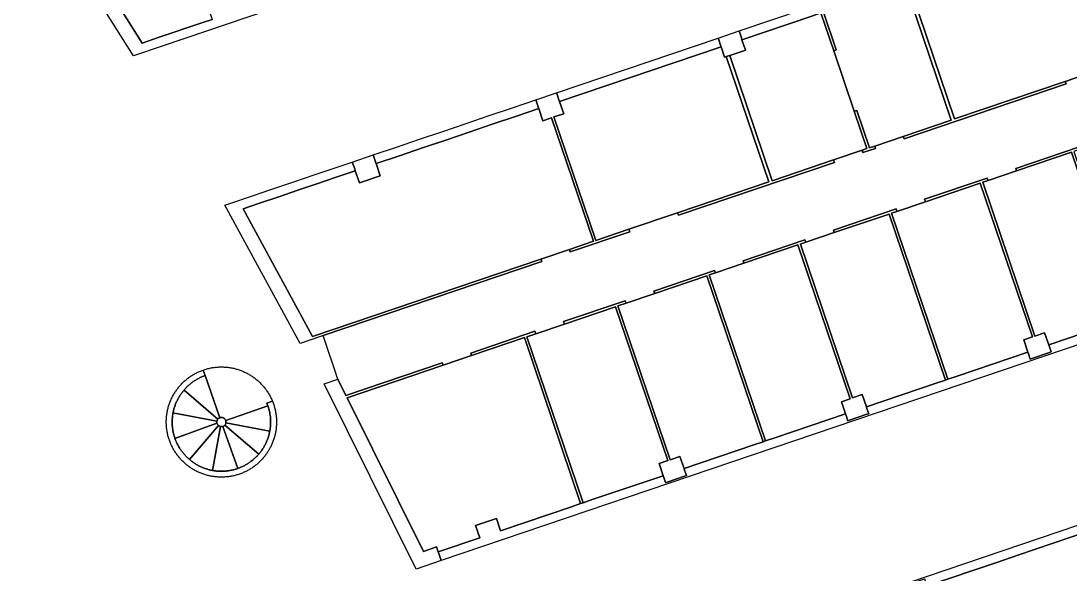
# Model space of a CAD drawing. Header units: inches. Extents: x 717221.7 to 717283.2, y 4251710.6 to 4251775.9.
# Drawn here: x 717235.21 to 717263.76, y 4251724.69 to 4251739.74 of the extents above; entities that cross this region are included whole.
import ezdxf

# ---------------------------------------------------------------- set-up
doc = ezdxf.new("R2010")
doc.units = ezdxf.units.IN
doc.header["$MEASUREMENT"] = 0

msp = doc.modelspace()

# ---------------------------------------------------------------- linework, layer by layer
for points in [[(717262.523, 4251747.014), (717239.084, 4251739.07), (717238.277, 4251738.796), (717235.214, 4251743.65)], [(717236.306, 4251743.429), (717237.083, 4251743.692), (717238.882, 4251744.302), (717240.413, 4251739.784), (717240.162, 4251739.699), (717239.004, 4251739.307), (717238.509, 4251739.139), (717235.901, 4251743.292), (717236.306, 4251743.429)], [(717235.901, 4251743.292), (717238.509, 4251739.139), (717239.004, 4251739.307), (717240.162, 4251739.699), (717240.413, 4251739.784)], [(717264.095, 4251742.373), (717264.208, 4251742.042), (717264.71, 4251742.212), (717265.849, 4251738.85), (717264.957, 4251738.547), (717263.631, 4251738.098), (717260.621, 4251737.078), (717259.466, 4251740.487), (717259.845, 4251740.616), (717259.892, 4251740.632), (717259.796, 4251740.916), (717261.695, 4251741.559), (717262.263, 4251741.752), (717264.095, 4251742.373)], [(717254.833, 4251739.234), (717254.817, 4251739.281), (717254.753, 4251739.471), (717259.147, 4251740.96), (717259.211, 4251740.771), (717259.227, 4251740.723), (717257.3, 4251740.07), (717257.049, 4251739.985), (717257.398, 4251738.957), (717257.331, 4251738.934), (717256.983, 4251739.962), (717256.732, 4251739.877), (717254.833, 4251739.234)], [(717259.227, 4251740.723), (717259.324, 4251740.439), (717259.371, 4251740.455), (717260.527, 4251737.046), (717259.222, 4251736.603), (717258.445, 4251736.34), (717258.301, 4251736.291), (717257.956, 4251737.309), (717257.89, 4251737.286), (717257.331, 4251738.934), (717257.398, 4251738.957), (717257.049, 4251739.985), (717257.3, 4251740.07), (717259.227, 4251740.723)], [(717259.466, 4251740.487), (717260.621, 4251737.078), (717263.631, 4251738.098), (717263.654, 4251738.032), (717259.245, 4251736.537), (717259.222, 4251736.603), (717260.527, 4251737.046), (717259.371, 4251740.455), (717259.466, 4251740.487)], [(717257.331, 4251738.934), (717257.89, 4251737.286), (717258.235, 4251736.269), (717258.105, 4251736.225), (717257.328, 4251735.962), (717255.659, 4251735.396), (717254.503, 4251738.805), (717254.882, 4251738.934), (717254.929, 4251738.95), (717254.833, 4251739.234), (717256.732, 4251739.877), (717256.983, 4251739.962), (717257.331, 4251738.934)], [(717254.265, 4251739.041), (717254.249, 4251739.089), (717254.201, 4251739.231), (717254.184, 4251739.278), (717254.753, 4251739.471), (717254.817, 4251739.281), (717254.833, 4251739.234), (717254.929, 4251738.95), (717254.882, 4251738.934), (717254.503, 4251738.805), (717254.408, 4251738.773), (717254.361, 4251738.757), (717254.265, 4251739.041)], [(717249.87, 4251737.552), (717249.854, 4251737.599), (717249.806, 4251737.741), (717249.79, 4251737.789), (717254.184, 4251739.278), (717254.201, 4251739.231), (717254.249, 4251739.089), (717254.265, 4251739.041), (717252.337, 4251738.388), (717251.769, 4251738.195), (717249.87, 4251737.552)], [(717254.265, 4251739.041), (717254.361, 4251738.757), (717254.408, 4251738.773), (717255.564, 4251735.364), (717253.082, 4251734.523), (717251.756, 4251734.073), (717250.857, 4251733.768), (717249.717, 4251737.13), (717249.983, 4251737.22), (717249.87, 4251737.552), (717251.769, 4251738.195), (717252.337, 4251738.388), (717254.265, 4251739.041)], [(717253.082, 4251734.523), (717255.564, 4251735.364), (717254.408, 4251738.773), (717254.503, 4251738.805), (717255.659, 4251735.396), (717257.328, 4251735.962), (717257.351, 4251735.895), (717253.105, 4251734.456), (717253.082, 4251734.523)], [(717243.435, 4251731.179), (717249.387, 4251733.196), (717249.364, 4251733.262), (717250.141, 4251733.526), (717250.163, 4251733.459), (717251.779, 4251734.007), (717251.756, 4251734.073), (717253.082, 4251734.523), (717253.105, 4251734.456), (717257.351, 4251735.895), (717257.328, 4251735.962), (717258.105, 4251736.225), (717258.127, 4251736.159), (717258.468, 4251736.274), (717258.445, 4251736.34), (717259.222, 4251736.603), (717259.245, 4251736.537), (717263.654, 4251738.032), (717263.631, 4251738.098), (717264.957, 4251738.547)], [(717249.302, 4251737.359), (717249.286, 4251737.407), (717249.222, 4251737.596), (717249.79, 4251737.789), (717249.806, 4251737.741), (717249.854, 4251737.599), (717249.87, 4251737.552), (717249.983, 4251737.22), (717249.717, 4251737.13), (717250.857, 4251733.768), (717251.756, 4251734.073), (717251.779, 4251734.007), (717250.163, 4251733.459), (717250.141, 4251733.526), (717250.791, 4251733.746), (717249.651, 4251737.108), (717249.414, 4251737.028), (717249.302, 4251737.359)], [(717244.879, 4251735.86), (717244.863, 4251735.908), (717244.799, 4251736.097), (717245.431, 4251736.311), (717246.063, 4251736.525), (717246.694, 4251736.739), (717247.326, 4251736.954), (717247.958, 4251737.168), (717248.59, 4251737.382), (717249.222, 4251737.596), (717249.286, 4251737.407), (717249.302, 4251737.359), (717248.67, 4251737.145), (717248.038, 4251736.931), (717247.406, 4251736.717), (717246.775, 4251736.503), (717246.143, 4251736.288), (717245.511, 4251736.074), (717244.879, 4251735.86)], [(717244.311, 4251735.668), (717244.423, 4251735.336), (717244.991, 4251735.529), (717244.879, 4251735.86), (717245.511, 4251736.074), (717246.143, 4251736.288), (717246.775, 4251736.503), (717247.406, 4251736.717), (717248.038, 4251736.931), (717248.67, 4251737.145), (717249.302, 4251737.359), (717249.414, 4251737.028), (717249.651, 4251737.108), (717250.791, 4251733.746), (717250.141, 4251733.526), (717249.364, 4251733.262), (717243.151, 4251731.157), (717241.26, 4251734.634), (717241.706, 4251734.785), (717242.227, 4251734.961), (717242.748, 4251735.138), (717243.269, 4251735.314), (717243.79, 4251735.491), (717244.311, 4251735.668)], [(717258.445, 4251736.34), (717258.468, 4251736.274), (717258.127, 4251736.159), (717258.105, 4251736.225), (717258.235, 4251736.269), (717257.89, 4251737.286), (717257.956, 4251737.309), (717258.301, 4251736.291), (717258.445, 4251736.34)], [(717263.989, 4251736.308), (717262.284, 4251735.73), (717262.307, 4251735.664), (717261.53, 4251735.401), (717261.508, 4251735.467), (717259.803, 4251734.889), (717259.826, 4251734.823), (717259.049, 4251734.56), (717259.026, 4251734.626), (717257.322, 4251734.048), (717257.344, 4251733.982), (717256.568, 4251733.719), (717256.545, 4251733.785), (717254.863, 4251733.215), (717254.886, 4251733.149), (717254.109, 4251732.885), (717254.087, 4251732.952), (717252.436, 4251732.392), (717252.459, 4251732.326), (717251.682, 4251732.063), (717251.659, 4251732.129), (717249.977, 4251731.559), (717250, 4251731.493), (717249.223, 4251731.23), (717249.201, 4251731.296), (717247.453, 4251730.704), (717247.476, 4251730.637), (717246.699, 4251730.374), (717246.676, 4251730.44), (717244.057, 4251729.552), (717243.837, 4251729.995), (717243.435, 4251731.179)], [(717262.307, 4251735.664), (717262.284, 4251735.73), (717263.989, 4251736.308), (717264.012, 4251736.242), (717263.867, 4251736.193), (717265.398, 4251731.675), (717265.332, 4251731.653), (717263.801, 4251736.17), (717262.307, 4251735.664)], [(717244.799, 4251736.097), (717244.863, 4251735.908), (717244.879, 4251735.86), (717244.991, 4251735.529), (717244.423, 4251735.336), (717244.311, 4251735.668), (717244.295, 4251735.715), (717244.231, 4251735.904), (717244.799, 4251736.097)], [(717261.53, 4251735.401), (717262.307, 4251735.664), (717263.801, 4251736.17), (717265.332, 4251731.653), (717265.081, 4251731.568), (717263.182, 4251730.924), (717263.07, 4251731.256), (717262.805, 4251731.166), (717261.386, 4251735.352), (717261.53, 4251735.401)], [(717244.231, 4251735.904), (717244.295, 4251735.715), (717244.311, 4251735.668), (717243.79, 4251735.491), (717243.269, 4251735.314), (717242.748, 4251735.138), (717242.227, 4251734.961), (717241.706, 4251734.785), (717241.26, 4251734.634), (717243.151, 4251731.157), (717249.364, 4251733.262), (717249.387, 4251733.196), (717243.435, 4251731.179), (717243.369, 4251731.157), (717242.81, 4251730.967), (717240.764, 4251734.73), (717241.626, 4251735.022), (717241.642, 4251735.027), (717242.147, 4251735.198), (717242.668, 4251735.375), (717243.189, 4251735.551), (717243.71, 4251735.728), (717244.231, 4251735.904)], [(717262.614, 4251730.732), (717262.502, 4251731.063), (717262.738, 4251731.143), (717261.32, 4251735.329), (717259.826, 4251734.823), (717259.803, 4251734.889), (717261.508, 4251735.467), (717261.53, 4251735.401), (717261.386, 4251735.352), (717262.805, 4251731.166), (717263.07, 4251731.256), (717263.182, 4251730.924), (717263.198, 4251730.877), (717263.246, 4251730.735), (717263.199, 4251730.719), (717262.725, 4251730.558), (717262.678, 4251730.542), (717262.63, 4251730.684), (717262.614, 4251730.732)], [(717259.049, 4251734.56), (717259.826, 4251734.823), (717261.32, 4251735.329), (717262.738, 4251731.143), (717262.502, 4251731.063), (717262.614, 4251730.732), (717260.687, 4251730.078), (717260.436, 4251729.993), (717258.904, 4251734.511), (717259.049, 4251734.56)], [(717257.344, 4251733.982), (717257.322, 4251734.048), (717259.026, 4251734.626), (717259.049, 4251734.56), (717258.904, 4251734.511), (717260.436, 4251729.993), (717260.369, 4251729.971), (717258.838, 4251734.488), (717257.344, 4251733.982)], [(717256.568, 4251733.719), (717257.344, 4251733.982), (717258.838, 4251734.488), (717260.369, 4251729.971), (717260.118, 4251729.886), (717258.219, 4251729.242), (717258.107, 4251729.574), (717257.842, 4251729.484), (717256.423, 4251733.67), (717256.568, 4251733.719)], [(717257.651, 4251729.05), (717257.539, 4251729.381), (717257.776, 4251729.461), (717256.357, 4251733.647), (717254.886, 4251733.149), (717254.863, 4251733.215), (717256.545, 4251733.785), (717256.568, 4251733.719), (717256.423, 4251733.67), (717257.842, 4251729.484), (717258.107, 4251729.574), (717258.219, 4251729.242), (717258.235, 4251729.195), (717258.284, 4251729.053), (717258.236, 4251729.037), (717257.763, 4251728.876), (717257.715, 4251728.86), (717257.667, 4251729.002), (717257.651, 4251729.05)], [(717254.109, 4251732.885), (717254.886, 4251733.149), (717256.357, 4251733.647), (717257.776, 4251729.461), (717257.539, 4251729.381), (717257.651, 4251729.05), (717255.724, 4251728.396), (717255.473, 4251728.311), (717253.942, 4251732.829), (717254.109, 4251732.885)], [(717252.459, 4251732.326), (717252.436, 4251732.392), (717254.087, 4251732.952), (717254.109, 4251732.885), (717253.942, 4251732.829), (717255.473, 4251728.311), (717255.407, 4251728.289), (717253.875, 4251732.806), (717252.459, 4251732.326)], [(717251.682, 4251732.063), (717252.459, 4251732.326), (717253.875, 4251732.806), (717255.407, 4251728.289), (717255.156, 4251728.204), (717253.257, 4251727.56), (717253.144, 4251727.892), (717252.879, 4251727.802), (717251.46, 4251731.988), (717251.682, 4251732.063)], [(717267.562, 4251732.145), (717246.65, 4251725.057)], [(717251.682, 4251732.063), (717251.46, 4251731.988), (717252.879, 4251727.802), (717253.144, 4251727.892), (717253.257, 4251727.56), (717253.273, 4251727.513), (717253.321, 4251727.371), (717253.274, 4251727.355), (717252.8, 4251727.194), (717252.753, 4251727.178), (717252.705, 4251727.32), (717252.688, 4251727.367), (717252.576, 4251727.699), (717252.813, 4251727.779), (717251.394, 4251731.965), (717250, 4251731.493), (717249.977, 4251731.559), (717251.659, 4251732.129), (717251.682, 4251732.063)], [(717249.223, 4251731.23), (717250, 4251731.493), (717251.394, 4251731.965), (717252.813, 4251727.779), (717252.576, 4251727.699), (717252.688, 4251727.367), (717250.761, 4251726.714), (717250.51, 4251726.629), (717248.979, 4251731.147), (717249.223, 4251731.23)], [(717246.65, 4251725.057), (717246.586, 4251725.246), (717246.57, 4251725.294), (717247.697, 4251725.676), (717247.585, 4251726.007), (717248.153, 4251726.2), (717248.266, 4251725.868), (717250.193, 4251726.522), (717250.444, 4251726.607), (717250.51, 4251726.629), (717250.761, 4251726.714), (717252.688, 4251727.367), (717252.705, 4251727.32), (717252.753, 4251727.178), (717252.8, 4251727.194), (717253.274, 4251727.355), (717253.321, 4251727.371), (717253.273, 4251727.513), (717253.257, 4251727.56), (717255.156, 4251728.204), (717255.407, 4251728.289), (717255.473, 4251728.311), (717255.724, 4251728.396), (717257.651, 4251729.05), (717257.667, 4251729.002), (717257.715, 4251728.86), (717257.763, 4251728.876), (717258.236, 4251729.037), (717258.284, 4251729.053), (717258.235, 4251729.195), (717258.219, 4251729.242), (717260.118, 4251729.886), (717260.369, 4251729.971), (717260.436, 4251729.993), (717260.687, 4251730.078), (717262.614, 4251730.732), (717262.63, 4251730.684), (717262.678, 4251730.542), (717262.725, 4251730.558), (717263.199, 4251730.719), (717263.246, 4251730.735), (717263.198, 4251730.877), (717263.182, 4251730.924), (717265.081, 4251731.568)], [(717247.476, 4251730.637), (717247.453, 4251730.704), (717249.201, 4251731.296), (717249.223, 4251731.23), (717248.979, 4251731.147), (717250.51, 4251726.629), (717250.444, 4251726.607), (717248.913, 4251731.124), (717247.476, 4251730.637)], [(717246.699, 4251730.374), (717247.476, 4251730.637), (717248.913, 4251731.124), (717250.444, 4251726.607), (717250.193, 4251726.522), (717248.266, 4251725.868), (717248.153, 4251726.2), (717247.585, 4251726.007), (717247.697, 4251725.676), (717246.57, 4251725.294), (717246.525, 4251725.426), (717246.166, 4251725.305), (717244.088, 4251729.489), (717246.699, 4251730.374)], [(717240.172, 4251730.242), (717240.201, 4251730.252), (717240.226, 4251730.26), (717240.251, 4251730.267), (717240.276, 4251730.274), (717240.301, 4251730.281), (717240.327, 4251730.287), (717240.352, 4251730.293), (717240.378, 4251730.298), (717240.404, 4251730.303), (717240.429, 4251730.307), (717240.455, 4251730.311), (717240.481, 4251730.315), (717240.507, 4251730.318), (717240.533, 4251730.32), (717240.559, 4251730.322), (717240.586, 4251730.324), (717240.612, 4251730.325), (717240.638, 4251730.326), (717240.664, 4251730.326), (717240.69, 4251730.326), (717240.716, 4251730.326), (717240.743, 4251730.324), (717240.769, 4251730.323), (717240.795, 4251730.321), (717240.821, 4251730.319), (717240.847, 4251730.316), (717240.873, 4251730.312), (717240.899, 4251730.308), (717240.925, 4251730.304), (717240.95, 4251730.3), (717240.976, 4251730.294), (717241.002, 4251730.289), (717241.027, 4251730.283), (717241.052, 4251730.276), (717241.078, 4251730.269), (717241.103, 4251730.262), (717241.128, 4251730.254), (717241.153, 4251730.246), (717241.177, 4251730.237), (717241.202, 4251730.228), (717241.226, 4251730.219), (717241.25, 4251730.209), (717241.274, 4251730.198), (717241.298, 4251730.188), (717241.322, 4251730.176), (717241.345, 4251730.165), (717241.369, 4251730.153), (717241.392, 4251730.14), (717241.415, 4251730.127), (717241.437, 4251730.114), (717241.46, 4251730.101), (717241.482, 4251730.087), (717241.504, 4251730.072), (717241.525, 4251730.057), (717241.547, 4251730.042), (717241.568, 4251730.027), (717241.588, 4251730.011), (717241.609, 4251729.995), (717241.629, 4251729.978), (717241.649, 4251729.961), (717241.669, 4251729.944), (717241.688, 4251729.926), (717241.707, 4251729.908), (717241.726, 4251729.89), (717241.744, 4251729.871), (717241.762, 4251729.852), (717241.78, 4251729.833), (717241.798, 4251729.814), (717241.815, 4251729.794), (717241.831, 4251729.774), (717241.848, 4251729.753), (717241.864, 4251729.732), (717241.879, 4251729.711), (717241.895, 4251729.69), (717241.909, 4251729.669), (717241.924, 4251729.647), (717241.938, 4251729.625), (717241.952, 4251729.603), (717241.965, 4251729.58), (717241.978, 4251729.557), (717241.991, 4251729.534), (717242.003, 4251729.511), (717242.015, 4251729.488), (717242.026, 4251729.464), (717242.037, 4251729.44), (717242.047, 4251729.416), (717242.057, 4251729.392), (717241.906, 4251729.341), (717241.916, 4251729.315), (717241.924, 4251729.293), (717241.932, 4251729.271), (717240.786, 4251728.868), (717240.782, 4251728.879), (717240.777, 4251728.888), (717240.771, 4251728.897), (717240.764, 4251728.906), (717240.757, 4251728.914), (717240.749, 4251728.922), (717240.74, 4251728.928), (717240.731, 4251728.934), (717240.722, 4251728.939), (717240.712, 4251728.944), (717240.701, 4251728.947), (717240.691, 4251728.949), (717240.68, 4251728.951), (717240.669, 4251728.951), (717240.658, 4251728.951), (717240.647, 4251728.949), (717240.637, 4251728.947), (717240.627, 4251728.944), (717240.223, 4251730.09), (717240.172, 4251730.242)], [(717246.699, 4251730.374), (717244.088, 4251729.489), (717246.166, 4251725.305), (717246.525, 4251725.426), (717246.57, 4251725.294), (717246.586, 4251725.246), (717246.65, 4251725.057), (717245.969, 4251724.826), (717243.464, 4251729.869), (717243.837, 4251729.995), (717244.057, 4251729.552), (717246.676, 4251730.44), (717246.699, 4251730.374)], [(717242.057, 4251729.392), (717242.075, 4251729.347), (717242.084, 4251729.323), (717242.092, 4251729.298), (717242.1, 4251729.273), (717242.108, 4251729.248), (717242.115, 4251729.223), (717242.122, 4251729.198), (717242.128, 4251729.172), (717242.134, 4251729.147), (717242.139, 4251729.121), (717242.144, 4251729.095), (717242.148, 4251729.07), (717242.152, 4251729.044), (717242.156, 4251729.018), (717242.159, 4251728.992), (717242.162, 4251728.966), (717242.164, 4251728.94), (717242.166, 4251728.913), (717242.167, 4251728.887), (717242.168, 4251728.861), (717242.168, 4251728.835), (717242.168, 4251728.809), (717242.168, 4251728.783), (717242.167, 4251728.756), (717242.165, 4251728.73), (717242.163, 4251728.704), (717242.161, 4251728.678), (717242.158, 4251728.652), (717242.155, 4251728.626), (717242.151, 4251728.6), (717242.147, 4251728.574), (717242.142, 4251728.549), (717242.137, 4251728.523), (717242.132, 4251728.497), (717242.126, 4251728.472), (717242.119, 4251728.446), (717242.113, 4251728.421), (717242.105, 4251728.396), (717242.098, 4251728.371), (717242.089, 4251728.346), (717242.081, 4251728.321), (717242.072, 4251728.297), (717242.062, 4251728.272), (717242.052, 4251728.248), (717242.042, 4251728.224), (717242.031, 4251728.2), (717242.02, 4251728.177), (717242.009, 4251728.153), (717241.997, 4251728.13), (717241.984, 4251728.107), (717241.972, 4251728.084), (717241.958, 4251728.061), (717241.945, 4251728.039), (717241.931, 4251728.017), (717241.917, 4251727.995), (717241.902, 4251727.973), (717241.887, 4251727.952), (717241.871, 4251727.931), (717241.856, 4251727.91), (717241.839, 4251727.889), (717241.823, 4251727.869), (717241.806, 4251727.849), (717241.789, 4251727.829), (717241.771, 4251727.81), (717241.753, 4251727.791), (717241.735, 4251727.772), (717241.716, 4251727.753), (717241.698, 4251727.735), (717241.678, 4251727.717), (717241.659, 4251727.7), (717241.639, 4251727.683), (717241.619, 4251727.666), (717241.599, 4251727.65), (717241.578, 4251727.634), (717241.557, 4251727.618), (717241.536, 4251727.603), (717241.514, 4251727.588), (717241.493, 4251727.573), (717241.471, 4251727.559), (717241.448, 4251727.545), (717241.426, 4251727.532), (717241.403, 4251727.519), (717241.38, 4251727.506), (717241.357, 4251727.494), (717241.334, 4251727.482), (717241.31, 4251727.471), (717241.286, 4251727.46), (717241.262, 4251727.449), (717241.238, 4251727.439), (717241.214, 4251727.429), (717241.189, 4251727.42), (717241.165, 4251727.411), (717241.14, 4251727.402), (717241.115, 4251727.394), (717241.09, 4251727.387), (717241.065, 4251727.38), (717241.04, 4251727.373), (717241.014, 4251727.367), (717240.989, 4251727.361), (717240.963, 4251727.356), (717240.937, 4251727.351), (717240.912, 4251727.346), (717240.886, 4251727.342), (717240.86, 4251727.339), (717240.834, 4251727.335), (717240.808, 4251727.333), (717240.782, 4251727.331), (717240.755, 4251727.329), (717240.729, 4251727.328), (717240.703, 4251727.327), (717240.677, 4251727.326), (717240.651, 4251727.326), (717240.625, 4251727.327), (717240.598, 4251727.328), (717240.572, 4251727.329), (717240.546, 4251727.331), (717240.52, 4251727.334), (717240.494, 4251727.336), (717240.468, 4251727.34), (717240.442, 4251727.343), (717240.416, 4251727.348), (717240.391, 4251727.352), (717240.365, 4251727.357), (717240.339, 4251727.363), (717240.314, 4251727.369), (717240.288, 4251727.375), (717240.263, 4251727.382), (717240.238, 4251727.389), (717240.213, 4251727.397), (717240.188, 4251727.405), (717240.163, 4251727.414), (717240.139, 4251727.423), (717240.114, 4251727.432), (717240.09, 4251727.442), (717240.066, 4251727.452), (717240.042, 4251727.463), (717240.019, 4251727.474), (717239.995, 4251727.486), (717239.972, 4251727.498), (717239.949, 4251727.51), (717239.926, 4251727.523), (717239.903, 4251727.536), (717239.881, 4251727.55), (717239.859, 4251727.564), (717239.837, 4251727.578), (717239.815, 4251727.593), (717239.794, 4251727.608), (717239.773, 4251727.623), (717239.752, 4251727.639), (717239.731, 4251727.655), (717239.711, 4251727.672), (717239.691, 4251727.689), (717239.671, 4251727.706), (717239.652, 4251727.723), (717239.633, 4251727.741), (717239.614, 4251727.76), (717239.595, 4251727.778), (717239.577, 4251727.797), (717239.559, 4251727.816), (717239.542, 4251727.836), (717239.525, 4251727.855), (717239.508, 4251727.876), (717239.492, 4251727.896), (717239.476, 4251727.917), (717239.46, 4251727.938), (717239.445, 4251727.959), (717239.43, 4251727.98), (717239.415, 4251728.002), (717239.401, 4251728.024), (717239.387, 4251728.046), (717239.374, 4251728.069), (717239.361, 4251728.092), (717239.348, 4251728.114), (717239.336, 4251728.138), (717239.324, 4251728.161), (717239.313, 4251728.185), (717239.302, 4251728.208), (717239.291, 4251728.232), (717239.281, 4251728.256), (717239.271, 4251728.281), (717239.262, 4251728.305), (717239.253, 4251728.33), (717239.244, 4251728.355), (717239.236, 4251728.379), (717239.229, 4251728.405), (717239.222, 4251728.43), (717239.215, 4251728.455), (717239.209, 4251728.48), (717239.203, 4251728.506), (717239.198, 4251728.532), (717239.193, 4251728.557), (717239.188, 4251728.583), (717239.184, 4251728.609), (717239.181, 4251728.635), (717239.177, 4251728.661), (717239.175, 4251728.687), (717239.173, 4251728.713), (717239.171, 4251728.739), (717239.17, 4251728.765), (717239.169, 4251728.791), (717239.168, 4251728.818), (717239.168, 4251728.844), (717239.169, 4251728.87), (717239.17, 4251728.896), (717239.171, 4251728.922), (717239.173, 4251728.948), (717239.176, 4251728.974), (717239.178, 4251729), (717239.182, 4251729.026), (717239.185, 4251729.052), (717239.19, 4251729.078), (717239.194, 4251729.104), (717239.199, 4251729.13), (717239.205, 4251729.155), (717239.211, 4251729.181), (717239.217, 4251729.206), (717239.224, 4251729.231), (717239.231, 4251729.257), (717239.239, 4251729.282), (717239.247, 4251729.306), (717239.256, 4251729.331), (717239.265, 4251729.356), (717239.274, 4251729.38), (717239.284, 4251729.404), (717239.294, 4251729.428), (717239.305, 4251729.452), (717239.316, 4251729.476), (717239.328, 4251729.5), (717239.34, 4251729.523), (717239.352, 4251729.546), (717239.365, 4251729.569), (717239.378, 4251729.591), (717239.392, 4251729.614), (717239.406, 4251729.636), (717239.42, 4251729.658), (717239.435, 4251729.68), (717239.45, 4251729.701), (717239.465, 4251729.722), (717239.481, 4251729.743), (717239.497, 4251729.764), (717239.514, 4251729.784), (717239.531, 4251729.804), (717239.548, 4251729.824), (717239.565, 4251729.843), (717239.583, 4251729.862), (717239.602, 4251729.881), (717239.62, 4251729.899), (717239.639, 4251729.917), (717239.658, 4251729.935), (717239.678, 4251729.953), (717239.697, 4251729.97), (717239.718, 4251729.987), (717239.738, 4251730.003), (717239.759, 4251730.019), (717239.78, 4251730.035), (717239.801, 4251730.05), (717239.822, 4251730.065), (717239.844, 4251730.08), (717239.866, 4251730.094), (717239.888, 4251730.108), (717239.911, 4251730.121), (717239.933, 4251730.134), (717239.956, 4251730.147), (717239.98, 4251730.159), (717240.003, 4251730.171), (717240.027, 4251730.182), (717240.05, 4251730.193), (717240.074, 4251730.204), (717240.098, 4251730.214), (717240.123, 4251730.224), (717240.147, 4251730.233), (717240.172, 4251730.242), (717240.223, 4251730.09), (717240.201, 4251730.082), (717240.179, 4251730.074), (717240.158, 4251730.065), (717240.136, 4251730.056), (717240.115, 4251730.047), (717240.093, 4251730.037), (717240.072, 4251730.027), (717240.052, 4251730.016), (717240.031, 4251730.005), (717240.01, 4251729.994), (717239.99, 4251729.982), (717239.97, 4251729.97), (717239.95, 4251729.958), (717239.931, 4251729.945), (717239.911, 4251729.932), (717239.892, 4251729.919), (717239.873, 4251729.905), (717239.854, 4251729.891), (717239.836, 4251729.876), (717239.818, 4251729.862), (717239.8, 4251729.847), (717239.782, 4251729.831), (717239.765, 4251729.816), (717239.748, 4251729.8), (717239.731, 4251729.784), (717239.714, 4251729.767), (717239.698, 4251729.75), (717239.682, 4251729.733), (717239.666, 4251729.716), (717239.651, 4251729.698), (717239.636, 4251729.68), (717239.621, 4251729.662), (717239.607, 4251729.644), (717239.592, 4251729.625), (717239.579, 4251729.606), (717239.565, 4251729.587), (717239.552, 4251729.568), (717239.539, 4251729.548), (717239.527, 4251729.528), (717239.515, 4251729.508), (717239.503, 4251729.488), (717239.492, 4251729.468), (717239.481, 4251729.447), (717239.47, 4251729.426), (717239.46, 4251729.405), (717239.45, 4251729.384), (717239.44, 4251729.363), (717239.431, 4251729.341), (717239.422, 4251729.319), (717239.414, 4251729.298), (717239.406, 4251729.276), (717239.398, 4251729.254), (717239.391, 4251729.231), (717239.384, 4251729.209), (717239.378, 4251729.187), (717239.372, 4251729.164), (717239.366, 4251729.141), (717239.361, 4251729.119), (717239.356, 4251729.096), (717239.351, 4251729.073), (717239.347, 4251729.05), (717239.343, 4251729.027), (717239.34, 4251729.003), (717239.337, 4251728.98), (717239.335, 4251728.957), (717239.333, 4251728.934), (717239.331, 4251728.91), (717239.33, 4251728.887), (717239.329, 4251728.864), (717239.328, 4251728.84), (717239.328, 4251728.817), (717239.329, 4251728.793), (717239.329, 4251728.77), (717239.331, 4251728.747), (717239.332, 4251728.723), (717239.334, 4251728.7), (717239.337, 4251728.677), (717239.339, 4251728.654), (717239.343, 4251728.63), (717239.346, 4251728.607), (717239.35, 4251728.584), (717239.355, 4251728.561), (717239.36, 4251728.538), (717239.365, 4251728.516), (717239.37, 4251728.493), (717239.376, 4251728.47), (717239.383, 4251728.448), (717239.39, 4251728.425), (717239.397, 4251728.403), (717239.404, 4251728.381), (717239.412, 4251728.359), (717239.421, 4251728.337), (717239.429, 4251728.316), (717239.439, 4251728.294), (717239.448, 4251728.273), (717239.458, 4251728.251), (717239.468, 4251728.23), (717239.479, 4251728.21), (717239.49, 4251728.189), (717239.501, 4251728.168), (717239.513, 4251728.148), (717239.525, 4251728.128), (717239.537, 4251728.108), (717239.55, 4251728.089), (717239.563, 4251728.069), (717239.576, 4251728.05), (717239.59, 4251728.031), (717239.604, 4251728.012), (717239.618, 4251727.994), (717239.633, 4251727.976), (717239.648, 4251727.958), (717239.663, 4251727.94), (717239.679, 4251727.923), (717239.695, 4251727.906), (717239.711, 4251727.889), (717239.727, 4251727.872), (717239.744, 4251727.856), (717239.761, 4251727.84), (717239.779, 4251727.824), (717239.796, 4251727.809), (717239.814, 4251727.794), (717239.832, 4251727.779), (717239.851, 4251727.765), (717239.869, 4251727.75), (717239.888, 4251727.737), (717239.907, 4251727.723), (717239.927, 4251727.71), (717239.946, 4251727.697), (717239.966, 4251727.685), (717239.986, 4251727.673), (717240.006, 4251727.661), (717240.027, 4251727.65), (717240.048, 4251727.639), (717240.068, 4251727.628), (717240.089, 4251727.618), (717240.111, 4251727.608), (717240.132, 4251727.598), (717240.153, 4251727.589), (717240.175, 4251727.58), (717240.197, 4251727.572), (717240.219, 4251727.564), (717240.241, 4251727.556), (717240.263, 4251727.549), (717240.286, 4251727.542), (717240.308, 4251727.536), (717240.331, 4251727.53), (717240.353, 4251727.524), (717240.376, 4251727.519), (717240.399, 4251727.514), (717240.422, 4251727.509), (717240.445, 4251727.505), (717240.468, 4251727.501), (717240.491, 4251727.498), (717240.514, 4251727.495), (717240.538, 4251727.493), (717240.561, 4251727.491), (717240.584, 4251727.489), (717240.608, 4251727.488), (717240.631, 4251727.487), (717240.654, 4251727.486), (717240.678, 4251727.486), (717240.701, 4251727.487), (717240.724, 4251727.487), (717240.748, 4251727.489), (717240.771, 4251727.49), (717240.794, 4251727.492), (717240.818, 4251727.495), (717240.841, 4251727.497), (717240.864, 4251727.501), (717240.887, 4251727.504), (717240.91, 4251727.508), (717240.933, 4251727.513), (717240.956, 4251727.518), (717240.979, 4251727.523), (717241.002, 4251727.528), (717241.024, 4251727.534), (717241.047, 4251727.541), (717241.069, 4251727.548), (717241.091, 4251727.555), (717241.113, 4251727.562), (717241.135, 4251727.57), (717241.157, 4251727.579), (717241.179, 4251727.587), (717241.201, 4251727.597), (717241.222, 4251727.606), (717241.243, 4251727.616), (717241.264, 4251727.626), (717241.285, 4251727.637), (717241.306, 4251727.648), (717241.326, 4251727.659), (717241.346, 4251727.671), (717241.367, 4251727.683), (717241.386, 4251727.695), (717241.406, 4251727.708), (717241.425, 4251727.721), (717241.445, 4251727.734), (717241.464, 4251727.748), (717241.482, 4251727.762), (717241.501, 4251727.776), (717241.519, 4251727.791), (717241.537, 4251727.806), (717241.555, 4251727.821), (717241.572, 4251727.837), (717241.589, 4251727.853), (717241.606, 4251727.869), (717241.622, 4251727.885), (717241.639, 4251727.902), (717241.655, 4251727.919), (717241.67, 4251727.937), (717241.686, 4251727.954), (717241.701, 4251727.972), (717241.716, 4251727.99), (717241.73, 4251728.009), (717241.744, 4251728.027), (717241.758, 4251728.046), (717241.771, 4251728.065), (717241.784, 4251728.085), (717241.797, 4251728.104), (717241.81, 4251728.124), (717241.822, 4251728.144), (717241.833, 4251728.164), (717241.845, 4251728.185), (717241.856, 4251728.206), (717241.866, 4251728.226), (717241.877, 4251728.247), (717241.887, 4251728.269), (717241.896, 4251728.29), (717241.905, 4251728.311), (717241.914, 4251728.333), (717241.923, 4251728.355), (717241.931, 4251728.377), (717241.938, 4251728.399), (717241.946, 4251728.421), (717241.952, 4251728.444), (717241.959, 4251728.466), (717241.965, 4251728.489), (717241.971, 4251728.511), (717241.976, 4251728.534), (717241.981, 4251728.557), (717241.985, 4251728.58), (717241.99, 4251728.603), (717241.993, 4251728.626), (717241.997, 4251728.649), (717241.999, 4251728.672), (717242.002, 4251728.696), (717242.004, 4251728.719), (717242.006, 4251728.742), (717242.007, 4251728.766), (717242.008, 4251728.789), (717242.008, 4251728.812), (717242.008, 4251728.836), (717242.008, 4251728.859), (717242.007, 4251728.883), (717242.006, 4251728.906), (717242.004, 4251728.929), (717242.002, 4251728.952), (717242, 4251728.976), (717241.997, 4251728.999), (717241.994, 4251729.022), (717241.99, 4251729.045), (717241.986, 4251729.068), (717241.982, 4251729.091), (717241.977, 4251729.114), (717241.972, 4251729.137), (717241.966, 4251729.16), (717241.96, 4251729.182), (717241.954, 4251729.205), (717241.947, 4251729.227), (717241.94, 4251729.249), (717241.932, 4251729.271), (717241.924, 4251729.293), (717241.916, 4251729.315), (717241.906, 4251729.341), (717242.057, 4251729.392)], [(717240.223, 4251730.09), (717240.627, 4251728.944), (717240.616, 4251728.94), (717240.606, 4251728.935), (717240.597, 4251728.929), (717240.588, 4251728.922), (717240.58, 4251728.915), (717240.573, 4251728.908), (717239.651, 4251729.698), (717239.666, 4251729.716), (717239.682, 4251729.733), (717239.698, 4251729.75), (717239.714, 4251729.767), (717239.731, 4251729.784), (717239.748, 4251729.8), (717239.765, 4251729.816), (717239.782, 4251729.831), (717239.8, 4251729.847), (717239.818, 4251729.862), (717239.836, 4251729.876), (717239.854, 4251729.891), (717239.873, 4251729.905), (717239.892, 4251729.919), (717239.911, 4251729.932), (717239.931, 4251729.945), (717239.95, 4251729.958), (717239.97, 4251729.97), (717239.99, 4251729.982), (717240.01, 4251729.994), (717240.031, 4251730.005), (717240.052, 4251730.016), (717240.072, 4251730.027), (717240.093, 4251730.037), (717240.115, 4251730.047), (717240.136, 4251730.056), (717240.158, 4251730.065), (717240.179, 4251730.074), (717240.201, 4251730.082), (717240.223, 4251730.09)], [(717239.651, 4251729.698), (717240.573, 4251728.908), (717240.566, 4251728.898), (717240.56, 4251728.889), (717240.555, 4251728.88), (717240.551, 4251728.87), (717240.548, 4251728.859), (717240.545, 4251728.849), (717239.351, 4251729.073), (717239.356, 4251729.096), (717239.361, 4251729.119), (717239.366, 4251729.141), (717239.372, 4251729.164), (717239.378, 4251729.187), (717239.384, 4251729.209), (717239.391, 4251729.231), (717239.398, 4251729.254), (717239.406, 4251729.276), (717239.414, 4251729.298), (717239.422, 4251729.319), (717239.431, 4251729.341), (717239.44, 4251729.363), (717239.45, 4251729.384), (717239.46, 4251729.405), (717239.47, 4251729.426), (717239.481, 4251729.447), (717239.492, 4251729.468), (717239.503, 4251729.488), (717239.515, 4251729.508), (717239.527, 4251729.528), (717239.539, 4251729.548), (717239.552, 4251729.568), (717239.565, 4251729.587), (717239.579, 4251729.606), (717239.592, 4251729.625), (717239.607, 4251729.644), (717239.621, 4251729.662), (717239.636, 4251729.68), (717239.651, 4251729.698)], [(717240.786, 4251728.868), (717241.932, 4251729.271), (717241.94, 4251729.249), (717241.947, 4251729.227), (717241.954, 4251729.205), (717241.96, 4251729.182), (717241.966, 4251729.16), (717241.972, 4251729.137), (717241.977, 4251729.114), (717241.982, 4251729.091), (717241.986, 4251729.068), (717241.99, 4251729.045), (717241.994, 4251729.022), (717241.997, 4251728.999), (717242, 4251728.976), (717242.002, 4251728.952), (717242.004, 4251728.929), (717242.006, 4251728.906), (717242.007, 4251728.883), (717242.008, 4251728.859), (717242.008, 4251728.836), (717242.008, 4251728.812), (717242.008, 4251728.789), (717242.007, 4251728.766), (717242.006, 4251728.742), (717242.004, 4251728.719), (717242.002, 4251728.696), (717241.999, 4251728.672), (717241.997, 4251728.649), (717241.993, 4251728.626), (717241.99, 4251728.603), (717241.985, 4251728.58), (717240.791, 4251728.804), (717240.793, 4251728.815), (717240.793, 4251728.826), (717240.793, 4251728.837), (717240.791, 4251728.847), (717240.789, 4251728.858), (717240.786, 4251728.868)], [(717239.351, 4251729.073), (717240.545, 4251728.849), (717240.544, 4251728.838), (717240.543, 4251728.827), (717240.544, 4251728.816), (717240.545, 4251728.805), (717240.547, 4251728.795), (717239.404, 4251728.381), (717239.397, 4251728.403), (717239.39, 4251728.425), (717239.383, 4251728.448), (717239.376, 4251728.47), (717239.37, 4251728.493), (717239.365, 4251728.516), (717239.36, 4251728.538), (717239.355, 4251728.561), (717239.35, 4251728.584), (717239.346, 4251728.607), (717239.343, 4251728.63), (717239.339, 4251728.654), (717239.337, 4251728.677), (717239.334, 4251728.7), (717239.332, 4251728.723), (717239.331, 4251728.747), (717239.329, 4251728.77), (717239.329, 4251728.793), (717239.328, 4251728.817), (717239.328, 4251728.84), (717239.329, 4251728.864), (717239.33, 4251728.887), (717239.331, 4251728.91), (717239.333, 4251728.934), (717239.335, 4251728.957), (717239.337, 4251728.98), (717239.34, 4251729.003), (717239.343, 4251729.027), (717239.347, 4251729.05), (717239.351, 4251729.073)], [(717240.627, 4251728.944), (717240.637, 4251728.947), (717240.647, 4251728.949), (717240.658, 4251728.951), (717240.669, 4251728.951), (717240.68, 4251728.951), (717240.691, 4251728.949), (717240.701, 4251728.947), (717240.712, 4251728.944), (717240.722, 4251728.939), (717240.731, 4251728.934), (717240.74, 4251728.928), (717240.749, 4251728.922), (717240.757, 4251728.914), (717240.764, 4251728.906), (717240.771, 4251728.897), (717240.777, 4251728.888), (717240.782, 4251728.879), (717240.786, 4251728.868), (717240.789, 4251728.858), (717240.791, 4251728.847), (717240.793, 4251728.837), (717240.793, 4251728.826), (717240.793, 4251728.815), (717240.791, 4251728.804), (717240.789, 4251728.793), (717240.786, 4251728.783), (717240.781, 4251728.773), (717240.776, 4251728.763), (717240.77, 4251728.754), (717240.764, 4251728.745), (717240.756, 4251728.737), (717240.748, 4251728.73), (717240.739, 4251728.724), (717240.73, 4251728.718), (717240.721, 4251728.713), (717240.71, 4251728.709), (717240.698, 4251728.705), (717240.687, 4251728.703), (717240.676, 4251728.702), (717240.666, 4251728.701), (717240.655, 4251728.702), (717240.644, 4251728.704), (717240.633, 4251728.706), (717240.623, 4251728.71), (717240.613, 4251728.714), (717240.603, 4251728.719), (717240.594, 4251728.726), (717240.586, 4251728.732), (717240.578, 4251728.74), (717240.571, 4251728.748), (717240.564, 4251728.757), (717240.559, 4251728.766), (717240.554, 4251728.776), (717240.547, 4251728.795), (717240.545, 4251728.805), (717240.544, 4251728.816), (717240.543, 4251728.827), (717240.544, 4251728.838), (717240.545, 4251728.849), (717240.548, 4251728.859), (717240.551, 4251728.87), (717240.555, 4251728.88), (717240.56, 4251728.889), (717240.566, 4251728.898), (717240.573, 4251728.908), (717240.58, 4251728.915), (717240.588, 4251728.922), (717240.597, 4251728.929), (717240.606, 4251728.935), (717240.616, 4251728.94), (717240.627, 4251728.944)], [(717239.404, 4251728.381), (717240.547, 4251728.795), (717240.554, 4251728.776), (717240.559, 4251728.766), (717240.564, 4251728.757), (717240.571, 4251728.748), (717240.578, 4251728.74), (717240.586, 4251728.732), (717239.796, 4251727.809), (717239.779, 4251727.824), (717239.761, 4251727.84), (717239.744, 4251727.856), (717239.727, 4251727.872), (717239.711, 4251727.889), (717239.695, 4251727.906), (717239.679, 4251727.923), (717239.663, 4251727.94), (717239.648, 4251727.958), (717239.633, 4251727.976), (717239.618, 4251727.994), (717239.604, 4251728.012), (717239.59, 4251728.031), (717239.576, 4251728.05), (717239.563, 4251728.069), (717239.55, 4251728.089), (717239.537, 4251728.108), (717239.525, 4251728.128), (717239.513, 4251728.148), (717239.501, 4251728.168), (717239.49, 4251728.189), (717239.479, 4251728.21), (717239.468, 4251728.23), (717239.458, 4251728.251), (717239.448, 4251728.273), (717239.439, 4251728.294), (717239.429, 4251728.316), (717239.421, 4251728.337), (717239.412, 4251728.359), (717239.404, 4251728.381)], [(717240.422, 4251727.509), (717240.399, 4251727.514), (717240.376, 4251727.519), (717240.353, 4251727.524), (717240.331, 4251727.53), (717240.308, 4251727.536), (717240.286, 4251727.542), (717240.263, 4251727.549), (717240.241, 4251727.556), (717240.219, 4251727.564), (717240.197, 4251727.572), (717240.175, 4251727.58), (717240.153, 4251727.589), (717240.132, 4251727.598), (717240.111, 4251727.608), (717240.089, 4251727.618), (717240.068, 4251727.628), (717240.048, 4251727.639), (717240.027, 4251727.65), (717240.006, 4251727.661), (717239.986, 4251727.673), (717239.966, 4251727.685), (717239.946, 4251727.697), (717239.927, 4251727.71), (717239.907, 4251727.723), (717239.888, 4251727.737), (717239.869, 4251727.75), (717239.851, 4251727.765), (717239.832, 4251727.779), (717239.814, 4251727.794), (717239.796, 4251727.809), (717240.586, 4251728.732), (717240.594, 4251728.726), (717240.603, 4251728.719), (717240.613, 4251728.714), (717240.623, 4251728.71), (717240.633, 4251728.706), (717240.644, 4251728.704), (717240.422, 4251727.509)], [(717240.71, 4251728.709), (717241.113, 4251727.562), (717241.091, 4251727.555), (717241.069, 4251727.548), (717241.047, 4251727.541), (717241.024, 4251727.534), (717241.002, 4251727.528), (717240.979, 4251727.523), (717240.956, 4251727.518), (717240.933, 4251727.513), (717240.91, 4251727.508), (717240.887, 4251727.504), (717240.864, 4251727.501), (717240.841, 4251727.497), (717240.818, 4251727.495), (717240.794, 4251727.492), (717240.771, 4251727.49), (717240.748, 4251727.489), (717240.724, 4251727.487), (717240.701, 4251727.487), (717240.678, 4251727.486), (717240.654, 4251727.486), (717240.631, 4251727.487), (717240.608, 4251727.488), (717240.584, 4251727.489), (717240.561, 4251727.491), (717240.538, 4251727.493), (717240.514, 4251727.495), (717240.491, 4251727.498), (717240.468, 4251727.501), (717240.445, 4251727.505), (717240.422, 4251727.509), (717240.644, 4251728.704), (717240.655, 4251728.702), (717240.666, 4251728.701), (717240.676, 4251728.702), (717240.687, 4251728.703), (717240.698, 4251728.705), (717240.71, 4251728.709)], [(717241.686, 4251727.954), (717241.67, 4251727.937), (717241.655, 4251727.919), (717241.639, 4251727.902), (717241.622, 4251727.885), (717241.606, 4251727.869), (717241.589, 4251727.853), (717241.572, 4251727.837), (717241.555, 4251727.821), (717241.537, 4251727.806), (717241.519, 4251727.791), (717241.501, 4251727.776), (717241.482, 4251727.762), (717241.464, 4251727.748), (717241.445, 4251727.734), (717241.425, 4251727.721), (717241.406, 4251727.708), (717241.386, 4251727.695), (717241.367, 4251727.683), (717241.346, 4251727.671), (717241.326, 4251727.659), (717241.306, 4251727.648), (717241.285, 4251727.637), (717241.264, 4251727.626), (717241.243, 4251727.616), (717241.222, 4251727.606), (717241.201, 4251727.597), (717241.179, 4251727.587), (717241.157, 4251727.579), (717241.135, 4251727.57), (717241.113, 4251727.562), (717240.71, 4251728.709), (717240.721, 4251728.713), (717240.73, 4251728.718), (717240.739, 4251728.724), (717240.748, 4251728.73), (717240.756, 4251728.737), (717240.764, 4251728.745), (717241.686, 4251727.954)], [(717240.764, 4251728.745), (717240.77, 4251728.754), (717240.776, 4251728.763), (717240.781, 4251728.773), (717240.786, 4251728.783), (717240.789, 4251728.793), (717240.791, 4251728.804), (717241.985, 4251728.58), (717241.981, 4251728.557), (717241.976, 4251728.534), (717241.971, 4251728.511), (717241.965, 4251728.489), (717241.959, 4251728.466), (717241.952, 4251728.444), (717241.946, 4251728.421), (717241.938, 4251728.399), (717241.931, 4251728.377), (717241.923, 4251728.355), (717241.914, 4251728.333), (717241.905, 4251728.311), (717241.896, 4251728.29), (717241.887, 4251728.269), (717241.877, 4251728.247), (717241.866, 4251728.226), (717241.856, 4251728.206), (717241.845, 4251728.185), (717241.833, 4251728.164), (717241.822, 4251728.144), (717241.81, 4251728.124), (717241.797, 4251728.104), (717241.784, 4251728.085), (717241.771, 4251728.065), (717241.758, 4251728.046), (717241.744, 4251728.027), (717241.73, 4251728.009), (717241.716, 4251727.99), (717241.701, 4251727.972), (717241.686, 4251727.954), (717240.764, 4251728.745)], [(717254.91, 4251722.683), (717254.894, 4251722.73), (717254.83, 4251722.919), (717269.055, 4251727.741)], [(717264.267, 4251725.854), (717262.34, 4251725.201), (717261.771, 4251725.008), (717259.873, 4251724.365), (717259.857, 4251724.412), (717259.808, 4251724.554), (717259.761, 4251724.538), (717259.287, 4251724.377), (717259.24, 4251724.361), (717259.288, 4251724.219), (717259.304, 4251724.172), (717257.377, 4251723.519), (717256.809, 4251723.326), (717254.91, 4251722.683)], [(717264.267, 4251725.854), (717264.379, 4251725.523), (717264.616, 4251725.603), (717265.756, 4251722.241), (717264.262, 4251721.734), (717263.485, 4251721.471), (717263.145, 4251721.356), (717262.368, 4251721.092), (717260.651, 4251720.511), (717260.28, 4251721.606), (717260.232, 4251721.59), (717260.185, 4251721.574), (717259.736, 4251722.899), (717259.783, 4251722.915), (717259.83, 4251722.932), (717259.511, 4251723.873), (717259.985, 4251724.033), (717259.873, 4251724.365), (717261.771, 4251725.008), (717262.34, 4251725.201), (717264.267, 4251725.854)]]:
    msp.add_lwpolyline(points)

doc.saveas('drawing.dxf')
